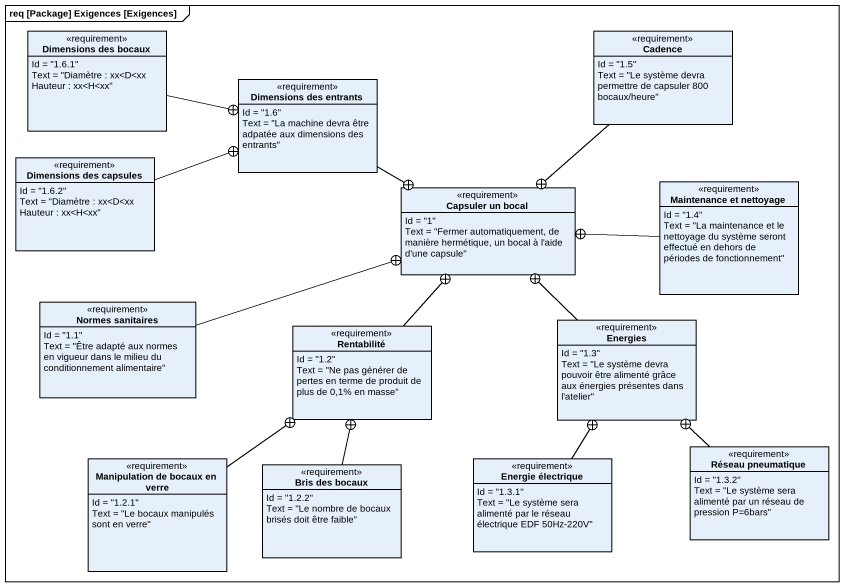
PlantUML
@startuml
mainframe req [Package] Exigences [Exigences]
hide circle
hide empty members
class "Dimensions des bocaux" as Dimensions_des_bocaux <<requirement>> {
  Id = "1.6.1"
  Text = "Diamètre : xx<D<xx Hauteur : xx<H<xx"
}
class Cadence <<requirement>> {
  Id = "1.5"
  Text = "Le système devra permettre de capsuler 800 bocaux/heure"
}
class "Dimensions des entrants" as Dimensions_des_entrants <<requirement>> {
  Id = "1.6"
  Text = "La machine devra être adpatée aux dimensions des entrants"
}
class "Dimensions des capsules" as Dimensions_des_capsules <<requirement>> {
  Id = "1.6.2"
  Text = "Diamètre : xx<D<xx Hauteur : xx<H<xx"
}
class "Capsuler un bocal" as Capsuler_un_bocal <<requirement>> {
  Id = "1"
  Text = "Fermer automatiquement, de manière hermétique, un bocal à l'aide d'une capsule"
}
class "Maintenance et nettoyage" as Maintenance_et_nettoyage <<requirement>> {
  Id = "1.4"
  Text = "La maintenance et le nettoyage du système seront effectué en dehors de périodes de fonctionnement"
}
class "Normes sanitaires" as Normes_sanitaires <<requirement>> {
  Id = "1.1"
  Text = "Être adapté aux normes en vigueur dans le milieu du conditionnement alimentaire"
}
class Rentabilité <<requirement>> {
  Id = "1.2"
  Text = "Ne pas générer de pertes en terme de produit de plus de 0,1% en masse"
}
class Energies <<requirement>> {
  Id = "1.3"
  Text = "Le système devra pouvoir être alimenté grâce aux énergies présentes dans l'atelier"
}
class "Réseau pneumatique" as Réseau_pneumatique <<requirement>> {
  Id = "1.3.2"
  Text = "Le système sera alimenté par un réseau de pression P=6bars"
}
class "Manipulation de bocaux en verre" as Manipulation_de_bocaux_en <<requirement>> {
  Id = "1.2.1"
  Text = "Le bocaux manipulés sont en verre"
}
class "Bris des bocaux" as Bris_des_bocaux <<requirement>> {
  Id = "1.2.2"
  Text = "Le nombre de bocaux brisés doit être faible"
}
class "Energie électrique" as Energie_électrique <<requirement>> {
  Id = "1.3.1"
  Text = "Le système sera alimenté par le réseau électrique EDF 50Hz-220V"
}
Dimensions_des_bocaux -right-+ Dimensions_des_entrants
Cadence --+ Capsuler_un_bocal
Dimensions_des_entrants -right-+ Capsuler_un_bocal
Dimensions_des_capsules -right-+ Dimensions_des_entrants
Maintenance_et_nettoyage -left-+ Capsuler_un_bocal
Normes_sanitaires -right-+ Capsuler_un_bocal
Rentabilité -up-+ Capsuler_un_bocal
Energies -up-+ Capsuler_un_bocal
Réseau_pneumatique -up-+ Energies
Manipulation_de_bocaux_en -up-+ Rentabilité
Bris_des_bocaux -up-+ Rentabilité
Energie_électrique -up-+ Energies
@enduml
